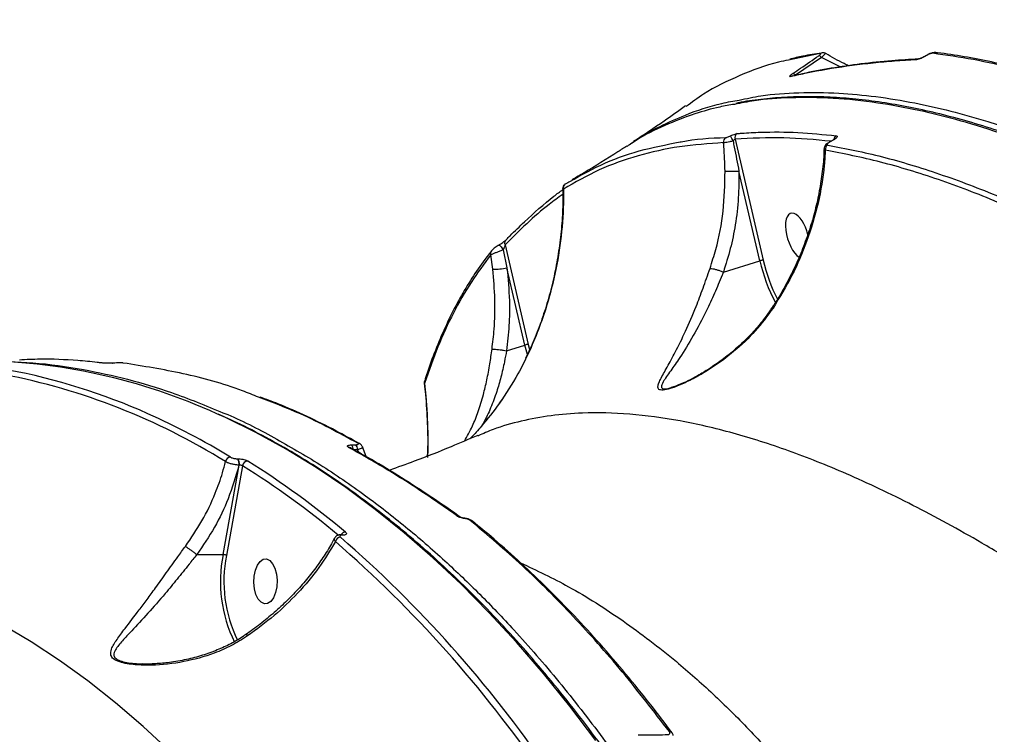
# Model space of a CAD drawing. Header units: millimetres. Extents: x -4688 to 6829, y -6350 to 4771.
# Drawn here: x 1784.1 to 1977.9, y 633.1 to 776.1 of the extents above; entities that cross this region are included whole.
import ezdxf

# ---------------------------------------------------------------- set-up
doc = ezdxf.new("R2010")
doc.units = ezdxf.units.MM
for name, color, linetype in [('DIKOM_ОБЪЕКТ', 7, 'Continuous'), ('DIKOM_РАЗМЕР_ЗОНА', 7, 'Continuous'), ('DIKOM_РАЗМЕР_ОБЪЕКТА', 7, 'Continuous')]:
    doc.layers.add(name, color=color, linetype=linetype)
doc.styles.add('style1', font='arial.ttf', dxfattribs={"width": 0.8})
doc.dimstyles.new('1-50', dxfattribs={"dimtxt": 300, "dimasz": 200, "dimexe": 100, "dimexo": 0, "dimgap": 100, "dimtad": 1, "dimtxsty": 'style1', "dimcen": 200, "dimclrd": 7, "dimclre": 7, "dimclrt": 7, "dimadec": 1, "dimazin": 2, "dimtfac": 1, "dimtmove": 0, "dimatfit": 2, "dimfxl": 0, "dimlwd": 25, "dimlwe": 18, "dimarcsym": 0})

# ---------------------------------------------------------------- blocks, each defined once
blk = doc.blocks.new('*D9')
at = {"layer": 'Defpoints', "color": 0, "transparency": 16777216}
for p in [(2285.35, 2926.08), (233.68, -3329.73), (5655.58, -3329.73)]:
    blk.add_point(p, dxfattribs=at)
at = {"layer": 'DIKOM_РАЗМЕР_ОБЪЕКТА', "color": 7, "lineweight": 18, "transparency": 16777216}
for p, q in [((2285.35, 2926.08), (5755.58, 2926.08)), ((233.68, -3329.73), (5755.58, -3329.73))]:
    blk.add_line(p, q, dxfattribs=at)
at = {"layer": 'DIKOM_РАЗМЕР_ОБЪЕКТА', "color": 7, "lineweight": 25, "transparency": 16777216}
blk.add_line((5655.58, 2726.08), (5655.58, -3129.73), dxfattribs=at)
at = {"layer": 'DIKOM_РАЗМЕР_ОБЪЕКТА', "color": 7, "transparency": 16777216}
for points in [[(5622.24, 2726.08), (5688.91, 2726.08), (5655.58, 2926.08)], [(5622.24, -3129.73), (5688.91, -3129.73), (5655.58, -3329.73)]]:
    blk.add_solid(points, dxfattribs=at)
at = {"layer": 'DIKOM_РАЗМЕР_ОБЪЕКТА', "color": 7, "transparency": 16777216, "insert": (5402.4, -130.27), "char_height": 300, "attachment_point": 5, "rotation": 90, "style": 'style1'}
blk.add_mtext('6250', dxfattribs=at)
blk = doc.blocks.new('*D10')
at = {"layer": 'Defpoints', "color": 0, "transparency": 16777216}
for p in [(2960.09, 4770.95), (741.18, -5330.34), (6729.08, -5330.34)]:
    blk.add_point(p, dxfattribs=at)
at = {"layer": 'DIKOM_РАЗМЕР_ЗОНА', "color": 7, "lineweight": 18, "transparency": 16777216}
for p, q in [((2960.09, 4770.95), (6829.08, 4770.95)), ((741.18, -5330.34), (6829.08, -5330.34))]:
    blk.add_line(p, q, dxfattribs=at)
at = {"layer": 'DIKOM_РАЗМЕР_ЗОНА', "color": 7, "lineweight": 25, "transparency": 16777216}
blk.add_line((6729.08, 4570.95), (6729.08, -5130.34), dxfattribs=at)
at = {"layer": 'DIKOM_РАЗМЕР_ЗОНА', "color": 7, "transparency": 16777216}
for points in [[(6695.74, 4570.95), (6762.41, 4570.95), (6729.08, 4770.95)], [(6695.74, -5130.34), (6762.41, -5130.34), (6729.08, -5330.34)]]:
    blk.add_solid(points, dxfattribs=at)
at = {"layer": 'DIKOM_РАЗМЕР_ЗОНА', "color": 7, "transparency": 16777216, "insert": (6475.9, -93.77), "char_height": 300, "attachment_point": 5, "rotation": 90, "style": 'style1'}
blk.add_mtext('10100', dxfattribs=at)
blk = doc.blocks.new('*D11')
at = {"layer": 'Defpoints', "color": 0, "transparency": 16777216}
for p in [(3703.08, 2652.76), (-3188.42, -47.63), (-3188.42, -4921.77)]:
    blk.add_point(p, dxfattribs=at)
at = {"layer": 'DIKOM_РАЗМЕР_ОБЪЕКТА', "color": 7, "lineweight": 18, "transparency": 16777216}
for p, q in [((3703.08, 2652.76), (3703.08, -5021.77)), ((-3188.42, -47.63), (-3188.42, -5021.77))]:
    blk.add_line(p, q, dxfattribs=at)
at = {"layer": 'DIKOM_РАЗМЕР_ОБЪЕКТА', "color": 7, "lineweight": 25, "transparency": 16777216}
blk.add_line((3503.08, -4921.77), (-2988.42, -4921.77), dxfattribs=at)
at = {"layer": 'DIKOM_РАЗМЕР_ОБЪЕКТА', "color": 7, "transparency": 16777216}
for points in [[(-2988.42, -4888.44), (-2988.42, -4955.11), (-3188.42, -4921.77)], [(3503.08, -4888.44), (3503.08, -4955.11), (3703.08, -4921.77)]]:
    blk.add_solid(points, dxfattribs=at)
at = {"layer": 'DIKOM_РАЗМЕР_ОБЪЕКТА', "color": 7, "transparency": 16777216, "insert": (4.08, -4668.6), "char_height": 300, "attachment_point": 5, "style": 'style1'}
blk.add_mtext('6900', dxfattribs=at)
blk = doc.blocks.new('*D12')
at = {"layer": 'Defpoints', "color": 0, "transparency": 16777216}
for p in [(4937.72, 2926.08), (-4688.42, -671.13), (4937.72, -6249.77)]:
    blk.add_point(p, dxfattribs=at)
at = {"layer": 'DIKOM_РАЗМЕР_ЗОНА', "color": 7, "lineweight": 18, "transparency": 16777216}
for p, q in [((4937.72, 2926.08), (4937.72, -6349.77)), ((-4688.42, -671.13), (-4688.42, -6349.77))]:
    blk.add_line(p, q, dxfattribs=at)
at = {"layer": 'DIKOM_РАЗМЕР_ЗОНА', "color": 7, "lineweight": 25, "transparency": 16777216}
blk.add_line((-4488.42, -6249.77), (4737.72, -6249.77), dxfattribs=at)
at = {"layer": 'DIKOM_РАЗМЕР_ЗОНА', "color": 7, "transparency": 16777216}
for points in [[(-4488.42, -6216.44), (-4488.42, -6283.11), (-4688.42, -6249.77)], [(4737.72, -6216.44), (4737.72, -6283.11), (4937.72, -6249.77)]]:
    blk.add_solid(points, dxfattribs=at)
at = {"layer": 'DIKOM_РАЗМЕР_ЗОНА', "color": 7, "transparency": 16777216, "insert": (124.65, -5996.6), "char_height": 300, "attachment_point": 5, "style": 'style1'}
blk.add_mtext('9650', dxfattribs=at)

msp = doc.modelspace()

# ---------------------------------------------------------------- linework, layer by layer
at = {"layer": 'DIKOM_ОБЪЕКТ', "color": 7, "linetype": 'Continuous', "lineweight": 15}
for p, q in [((1944.04, 769.235), (1937.667, 767.926)), ((1944.29, 768.472), (1939.079, 764.903)), ((1948.026, 766.557), (1944.29, 768.472)), ((1965.037, 768.752), (1965.046, 768.757)), ((1965.096, 768.776), (1965.052, 768.748)), ((1927.016, 752.111), (1932.627, 727.948)), ((1946.729, 751.981), (1945.903, 751.506)), ((1931.964, 727.822), (1927.803, 745.743)), ((1881.083, 731.022), (1885.705, 711.114)), ((1878.391, 729.784), (1877.965, 729.247)), ((1878.616, 726.147), (1878.218, 729.003)), ((1880.682, 730.032), (1881.465, 726.395)), ((1924.684, 725.567), (1931.964, 727.822)), ((1885.043, 710.988), (1881.465, 726.395)), ((1881.378, 709.853), (1885.043, 710.988)), ((1885.535, 709.123), (1885.043, 710.988)), ((1885.705, 711.114), (1885.957, 710.113)), ((1803.485, 707.405), (1802.632, 707.36)), ((1803.437, 707.406), (1803.485, 707.405)), ((1802.584, 707.361), (1802.632, 707.36)), ((1865.016, 703.319), (1864.956, 703.288)), ((1914.278, 702.495), (1914.488, 702.562)), ((1880.356, 699.969), (1879.928, 699.356)), ((1880.46, 700.116), (1880.356, 699.969)), ((1875.706, 692.837), (1875.618, 692.8)), ((1850.187, 690.452), (1850.186, 690.453)), ((1850.359, 691.02), (1851.252, 691.051)), ((1851.62, 690.077), (1850.725, 690.046)), ((1851.864, 689.497), (1851.62, 690.077)), ((1853.327, 688.689), (1852.623, 690.62)), ((1827.598, 688.26), (1827.645, 688.26)), ((1865.612, 689.14), (1865.446, 688.742)), ((1824.749, 669.095), (1827.975, 686.976)), ((1828.654, 686.851), (1825.421, 668.931)), ((1827.975, 686.976), (1827.928, 686.976)), ((1848.442, 673.059), (1848.374, 673.059)), ((1848.647, 672.976), (1848.579, 672.976)), ((1819.508, 669.095), (1824.749, 669.095)), ((1808.718, 647.29), (1809.508, 647.28))]:
    msp.add_line(p, q, dxfattribs=at)
at = {"layer": 'DIKOM_ОБЪЕКТ', "color": 7, "linetype": 'Continuous', "lineweight": 15, "flags": 128}
for points in [[(1965.046, 768.757), (1965.053, 768.76), (1965.133, 768.763)], [(1946.729, 751.981), (1946.664, 751.985), (1946.617, 751.969)], [(1945.903, 751.506), (1945.838, 751.509), (1945.795, 751.496)], [(1879.768, 730.907), (1879.827, 730.945), (1879.914, 730.933), (1880.025, 730.872), (1880.153, 730.764), (1880.29, 730.617), (1880.43, 730.439), (1880.563, 730.24), (1880.682, 730.032)], [(1899.223, 631.957), (1894.028, 638.801), (1888.733, 645.349), (1883.342, 651.596), (1877.86, 657.537), (1872.292, 663.166), (1866.642, 668.479), (1860.915, 673.472), (1855.116, 678.14), (1849.249, 682.479), (1843.32, 686.486), (1837.334, 690.157), (1831.295, 693.489), (1825.21, 696.48), (1823.51, 697.25)], [(1873.017, 676.35), (1873.043, 676.332), (1873.068, 676.279)], [(1835.224, 661.492), (1834.816, 660.485), (1834.279, 659.742), (1833.655, 659.324), (1832.996, 659.263), (1832.355, 659.565), (1831.784, 660.205), (1831.329, 661.132), (1831.026, 662.27), (1830.901, 663.528), (1830.964, 664.803), (1831.209, 665.992), (1831.617, 666.999), (1832.155, 667.742), (1832.778, 668.161), (1833.437, 668.222), (1834.078, 667.92), (1834.649, 667.279), (1835.104, 666.352), (1835.407, 665.214), (1835.532, 663.956), (1835.469, 662.681), (1835.224, 661.492)], [(1814.17, 629.716), (1808.759, 634.756), (1803.272, 639.474), (1797.713, 643.864), (1792.088, 647.923), (1786.402, 651.647), (1780.66, 655.033)]]:
    msp.add_lwpolyline(points, dxfattribs=at)
at = {"layer": 'DIKOM_ОБЪЕКТ', "color": 7, "linetype": 'Continuous', "lineweight": 15}
for centre, radius, start, end in [((1944.537, 768.538), 0.855, 97.34688, 125.48297), ((1967.004, 768.612), 0.832, 83.27657, 125.61994), ((1943.597, 767.971), 0.855, 35.85999, 79.36501), ((1963.698, 767.437), 0.723, 92.50569, 128.11954), ((1938.66, 764.018), 0.765, 101.66829, 125.65117), ((1938.382, 764.421), 0.847, 34.68852, 78.26199), ((1925.726, 751.594), 1.023, 122.03393, 189.11457), ((1852.616, 715.747), 82.309, 25.96139, 26.74564), ((1928.01, 752.397), 1.034, 123.87281, 196.08472), ((1947.786, 751.924), 1.046, 122.88757, 172.31495), ((1946.116, 750.054), 1.075, 122.00663, 185.97359), ((1925.901, 791.708), 46.004, 268.91434, 272.369), ((1893.64, 742.379), 0.935, 121.85957, 194.41102), ((1881.829, 731.403), 0.837, 122.45343, 207.0633), ((1879.082, 729.263), 0.902, 142.61238, 196.70084), ((1932.791, 725.29), 2.663, 93.5259, 108.08278), ((1965.839, 735.708), 34.781, 193.10603, 207.85056), ((1965.531, 735.61), 33.784, 193.10749, 207.20448), ((1878.799, 740.511), 14.365, 269.26706, 280.69388), ((1885.869, 708.457), 2.663, 93.5259, 108.08278), ((1774.595, 589.873), 117.993, 65.50891, 89.714), ((1759.012, 584.182), 123.928, 65.85099, 79.39352), ((1756.192, 576.871), 130.562, 58.06973, 79.08147), ((1865.793, 703.602), 0.827, 163.76278, 200.00449), ((1751.233, 566.12), 143.592, 58.50793, 65.96734), ((1849.862, 689.858), 0.677, 60.25193, 93.53778), ((1849.507, 690.144), 1.222, 355.38861, 45.8202), ((1850.399, 690.172), 1.225, 355.55721, 45.89207), ((1851.687, 690.657), 0.705, 59.6513, 93.52181), ((1826.323, 687.466), 1.099, 94.21794, 168.86886), ((1826.635, 687.328), 1.34, 344.78902, 44.08706), ((1826.682, 687.328), 1.34, 344.78902, 44.08706), ((1829.753, 686.697), 1.11, 94.3582, 172.01822), ((1737.155, 540.636), 172.484, 50.10983, 57.96228), ((1737.833, 541.064), 173.108, 49.9639, 57.95986), ((1871.671, 676.115), 0.633, 54.91461, 95.34726), ((1874.15, 675.259), 0.681, 50.56451, 93.96529), ((1848.301, 671.4), 1.167, 93.77158, 164.33085), ((1687.363, 487.414), 245.269, 34.45495, 49.01558), ((1849.246, 672.483), 1.121, 92.99196, 149.18273), ((1848.365, 672.743), 0.316, 47.40644, 87.90941), ((1848.434, 672.744), 0.315, 47.37151, 88.72812), ((1686.672, 486.974), 244.728, 34.45495, 49.01558), ((1851.891, 663.74), 27.665, 168.84008, 205.98306), ((1851.766, 663.74), 26.851, 168.85336, 205.8741), ((1913.959, 633.094), 0.618, 38.23842, 95.80972)]:
    msp.add_arc(centre, radius, start, end, dxfattribs=at)
for start_param, end_param in [(5.9781331, 8.9949192), (4.6100021, 5.9781331)]:
    msp.add_ellipse((1939.472, 732.869), major_axis=(-1.322, 4.462), ratio=0.44303, start_param=start_param, end_param=end_param, dxfattribs=at)
for points, knots in [([(1945.154, 769.249), (1945.081, 769.287), (1944.929, 769.366), (1944.682, 769.402), (1944.509, 769.401), (1944.43, 769.385), (1944.419, 769.383)], [0, 0, 0, 0, 0.3016315, 0.6258712, 0.9471354, 1, 1, 1, 1]), ([(1967.101, 769.429), (1967.05, 769.436), (1966.871, 769.464), (1966.502, 769.41), (1965.986, 769.256), (1965.452, 769.016), (1965.185, 768.836), (1965.096, 768.776)], [0, 0, 0, 0, 0.0742396, 0.2609432, 0.5745643, 0.857241, 1, 1, 1, 1]), ([(2001.388, 760.581), (2001.341, 760.6), (1999.283, 761.419), (1995.311, 762.796), (1989.486, 764.687), (1983.793, 766.276), (1978.216, 767.61), (1972.784, 768.639), (1969.081, 769.239), (1967.228, 769.417), (1967.1, 769.43)], [0, 0, 0, 0, 0.0038178, 0.1678361, 0.3319162, 0.4960612, 0.6601158, 0.8240082, 0.987848, 1, 1, 1, 1]), ([(1937.667, 767.926), (1937.014, 767.8), (1933.564, 767.131), (1927.886, 764.904), (1921.695, 761.965), (1918.381, 759.489), (1917.229, 758.628)], [0, 0, 0, 0, 0.08395037, 0.44377623, 0.80660344, 1, 1, 1, 1]), ([(1944.309, 769.345), (1943.04, 769.16), (1940.864, 768.842), (1938.797, 768.328), (1937.934, 768.114)], [0, 0, 0, 0, 0.5826906, 1, 1, 1, 1]), ([(1963.252, 768.006), (1962.884, 767.986), (1961.044, 767.888), (1956.327, 767.551), (1949.293, 766.761), (1942.844, 765.667), (1939.235, 764.866), (1938.214, 764.639)], [0, 0, 0, 0, 0.0413726, 0.2068702, 0.5379099, 0.8694287, 1, 1, 1, 1]), ([(1963.672, 768.141), (1961.89, 768.04), (1957.973, 767.817), (1952.151, 767.199), (1946.193, 766.324), (1941.651, 765.5), (1939.162, 764.893), (1938.513, 764.735)], [0, 0, 0, 0, 0.1999951, 0.43970109, 0.67840502, 0.91609451, 1, 1, 1, 1]), ([(1938.554, 765.25), (1939.077, 765.603), (1940.821, 766.778), (1942.546, 767.974), (1943.755, 768.811)], [0, 0, 0, 0, 0.29963278, 1, 1, 1, 1]), ([(1943.755, 768.811), (1943.8, 768.843), (1943.914, 768.925), (1944.067, 769.054), (1944.161, 769.168), (1944.162, 769.239), (1944.084, 769.236), (1944.04, 769.235)], [0, 0, 0, 0, 0.1207619, 0.307548, 0.5229351, 0.737447, 1, 1, 1, 1]), ([(1945.152, 769.243), (1945.154, 769.246), (1945.175, 769.275), (1945.057, 769.177), (1944.796, 768.944), (1944.504, 768.672), (1944.327, 768.506), (1944.29, 768.472)], [0, 0, 0, 0, 0.033759, 0.345443, 0.6420703, 0.9257074, 1, 1, 1, 1]), ([(1949.7, 766.801), (1949.401, 766.941), (1947.832, 767.679), (1946.353, 768.547), (1945.155, 769.249)], [0, 0, 0, 0, 0.19071594, 1, 1, 1, 1]), ([(1965.133, 768.763), (1964.98, 768.669), (1964.674, 768.48), (1964.17, 768.247), (1963.658, 768.062), (1963.393, 768.025), (1963.252, 768.006)], [0, 0, 0, 0, 0.2322168, 0.4640132, 0.7140228, 1, 1, 1, 1]), ([(1965.037, 768.753), (1965.026, 768.746), (1964.934, 768.68), (1964.696, 768.545), (1964.341, 768.369), (1963.997, 768.237), (1963.774, 768.175), (1963.666, 768.16), (1963.666, 768.16), (1963.666, 768.16)], [0, 0, 0, 0, 0.0227185, 0.1972834, 0.4062595, 0.6404838, 0.8215166, 0.9449518, 1, 1, 1, 1]), ([(1966.52, 769.288), (1966.489, 769.289), (1966.389, 769.295), (1966.146, 769.246), (1965.805, 769.124), (1965.451, 768.96), (1965.239, 768.829), (1965.133, 768.763)], [0, 0, 0, 0, 0.10435259, 0.34535876, 0.57594223, 0.78774883, 1, 1, 1, 1]), ([(2000.66, 760.474), (1997.666, 761.561), (1991.674, 763.739), (1983.014, 766.215), (1974.578, 768.159), (1969.207, 768.911), (1966.52, 769.288)], [0, 0, 0, 0, 0.2489045, 0.498243, 0.7488998, 1, 1, 1, 1]), ([(1938.214, 764.639), (1938.109, 764.624), (1937.934, 764.598), (1937.914, 764.702), (1938.044, 764.864), (1938.283, 765.063), (1938.473, 765.194), (1938.554, 765.25)], [0, 0, 0, 0, 0.3038664, 0.5023335, 0.7017042, 0.8732905, 1, 1, 1, 1]), ([(1938.496, 764.766), (1938.489, 764.764), (1938.471, 764.759), (1938.476, 764.76), (1938.48, 764.761)], [0, 0, 0, 0, 0.3908159, 1, 1, 1, 1]), ([(1906.052, 751.084), (1906.455, 751.379), (1908.338, 752.759), (1912.015, 754.743), (1917.668, 757.286), (1922.925, 759.088), (1926.705, 759.753), (1927.872, 759.958)], [0, 0, 0, 0, 0.0645633, 0.3011797, 0.5381009, 0.857448, 1, 1, 1, 1]), ([(2241.424, 513.411), (2238.802, 517.141), (2232.854, 525.603), (2223.386, 538.598), (2213.035, 552.378), (2202.494, 565.953), (2191.792, 579.286), (2181.825, 591.291), (2172.665, 601.996), (2164.333, 611.478), (2155.959, 620.754), (2146.732, 630.696), (2136.651, 641.211), (2125.723, 652.185), (2114.289, 663.22), (2102.382, 674.213), (2090.469, 684.674), (2079.055, 694.203), (2069.055, 702.134), (2059.247, 709.546), (2049.629, 716.456), (2039.357, 723.39), (2029.197, 729.792), (2019.18, 735.637), (2010.129, 740.477), (2002.033, 744.445), (1994.843, 747.681), (1987.786, 750.562), (1980.195, 753.332), (1972.133, 755.851), (1963.674, 757.964), (1955.125, 759.52), (1946.55, 760.422), (1938.349, 760.507), (1931.799, 760.056), (1928.218, 759.348), (1926.913, 759.089)], [0, 0, 0, 0, 0.024559, 0.0557119, 0.0870099, 0.1183624, 0.1499713, 0.1816364, 0.2056494, 0.2296624, 0.2537743, 0.2778862, 0.3090391, 0.3403371, 0.3716896, 0.4073091, 0.4430091, 0.4750073, 0.5070637, 0.5312096, 0.5623622, 0.5936597, 0.6250119, 0.6566455, 0.6883354, 0.7123356, 0.7363358, 0.7604348, 0.7845337, 0.8156865, 0.8469843, 0.8783367, 0.913956, 0.9496559, 0.9816539, 1, 1, 1, 1]), ([(2230.336, 530.078), (2228.815, 532.178), (2225.05, 537.376), (2218.972, 545.542), (2212.127, 554.57), (2205.244, 563.445), (2198.326, 572.177), (2191.367, 580.768), (2184.367, 589.22), (2177.323, 597.536), (2170.234, 605.718), (2163.098, 613.768), (2155.911, 621.689), (2148.681, 629.473), (2141.431, 637.096), (2134.19, 644.525), (2126.978, 651.738), (2119.8, 658.734), (2112.651, 665.515), (2105.53, 672.085), (2098.434, 678.446), (2091.361, 684.6), (2084.309, 690.549), (2077.276, 696.293), (2070.259, 701.836), (2063.261, 707.174), (2056.299, 712.295), (2049.401, 717.176), (2042.592, 721.8), (2035.879, 726.161), (2029.261, 730.262), (2022.733, 734.106), (2016.293, 737.694), (2009.939, 741.028), (2003.67, 744.107), (1997.484, 746.933), (1991.378, 749.507), (1985.353, 751.827), (1979.419, 753.889), (1973.598, 755.686), (1967.915, 757.207), (1962.378, 758.451), (1956.988, 759.418), (1951.743, 760.108), (1946.639, 760.525), (1941.678, 760.664), (1936.853, 760.536), (1932.182, 760.105), (1928.958, 759.682), (1927.335, 759.324), (1927.174, 759.288)], [0, 0, 0, 0, 0.0145662, 0.036051, 0.0574366, 0.0787475, 0.1000081, 0.1212427, 0.1424755, 0.1637262, 0.1850156, 0.206368, 0.2278077, 0.2493589, 0.2709581, 0.2924833, 0.3139021, 0.3352393, 0.3565194, 0.3777666, 0.3990054, 0.4202575, 0.4415415, 0.4628819, 0.4843028, 0.5058284, 0.5274413, 0.5490241, 0.5704877, 0.5918633, 0.6131752, 0.6344478, 0.6557054, 0.6769719, 0.6982635, 0.7196044, 0.7410184, 0.7625293, 0.7841477, 0.8057628, 0.8272763, 0.8486904, 0.8700279, 0.891311, 0.9125614, 0.9338007, 0.9550498, 0.9763231, 0.9976422, 1, 1, 1, 1]), ([(1927.872, 759.958), (1929.299, 760.259), (1933.086, 761.058), (1939.719, 761.508), (1947.39, 761.446), (1955.132, 760.721), (1962.604, 759.5), (1970.067, 757.812), (1978.327, 755.483), (1987.739, 752.252), (1998.385, 747.892), (2009.379, 742.706), (2020.702, 736.696), (2032.223, 729.935), (2043.908, 722.446), (2054.47, 715.173), (2061.209, 710.192), (2063.953, 708.163)], [0, 0, 0, 0, 0.0422041, 0.111994, 0.1819226, 0.2443555, 0.3068875, 0.3631332, 0.4194513, 0.495097, 0.5708771, 0.6468346, 0.7230612, 0.7994684, 0.8739951, 0.9486906, 1, 1, 1, 1]), ([(1926.913, 759.089), (1925.922, 758.924), (1923.186, 758.468), (1918.513, 757.092), (1912.911, 754.937), (1908.419, 752.73), (1906.072, 751.109), (1905.477, 750.698)], [0, 0, 0, 0, 0.1235894, 0.3412505, 0.6220757, 0.9042086, 1, 1, 1, 1]), ([(1917.127, 758.771), (1915.72, 757.754), (1912.359, 755.324), (1908.804, 752.99), (1906.737, 751.633)], [0, 0, 0, 0, 0.4186392, 1, 1, 1, 1]), ([(1916.037, 751.572), (1916.106, 751.587), (1918.961, 752.224), (1922.111, 752.344), (1925.184, 752.461)], [0, 0, 0, 0, 0.0241536, 1, 1, 1, 1]), ([(1925.184, 752.461), (1925.204, 752.462), (1925.278, 752.468), (1925.471, 752.518), (1925.78, 752.631), (1926.006, 752.736), (1926.118, 752.789)], [0, 0, 0, 0, 0.1085481, 0.3983774, 0.6996407, 1, 1, 1, 1]), ([(1926.118, 752.789), (1926.277, 752.863), (1926.595, 753.012), (1927.033, 753.172), (1927.301, 753.241), (1927.409, 753.253), (1927.433, 753.255)], [0, 0, 0, 0, 0.3053831, 0.6114639, 0.9125789, 1, 1, 1, 1]), ([(1927.016, 752.111), (1927.009, 752.108), (1926.974, 752.095), (1926.889, 752.038), (1926.757, 751.925), (1926.665, 751.829), (1926.619, 751.779)], [0, 0, 0, 0, 0.08044713, 0.36681778, 0.67630997, 1, 1, 1, 1]), ([(1946.161, 751.706), (1943.016, 752.012), (1936.518, 752.645), (1930.251, 752.292), (1927.016, 752.111)], [0, 0, 0, 0, 0.483877, 1, 1, 1, 1]), ([(1927.433, 753.255), (1927.743, 753.28), (1929.289, 753.401), (1933.307, 753.6), (1939.561, 753.579), (1944.664, 753.061), (1947.218, 752.802)], [0, 0, 0, 0, 0.0480633, 0.2403248, 0.6198806, 1, 1, 1, 1]), ([(1946.617, 751.969), (1946.424, 751.858), (1946.149, 751.698), (1945.873, 751.542), (1945.79, 751.495)], [0, 0, 0, 0, 0.7000469, 1, 1, 1, 1]), ([(1946.953, 752.203), (1946.954, 752.204), (1946.958, 752.209), (1946.92, 752.171), (1946.829, 752.102), (1946.721, 752.027), (1946.632, 751.979), (1946.614, 751.969)], [0, 0, 0, 0, 0.0830056, 0.3065116, 0.5572789, 0.9088617, 1, 1, 1, 1]), ([(1947.218, 752.802), (1947.288, 752.784), (1947.429, 752.749), (1947.448, 752.6), (1947.315, 752.402), (1947.064, 752.186), (1946.835, 752.046), (1946.729, 751.981)], [0, 0, 0, 0, 0.2131434, 0.4264752, 0.6306015, 0.828923, 1, 1, 1, 1]), ([(1924.717, 751.432), (1921.742, 751.227), (1915.784, 750.816), (1907.533, 748.928), (1899.75, 746.18), (1895.075, 743.492), (1892.735, 742.147)], [0, 0, 0, 0, 0.2482753, 0.4972304, 0.7482641, 1, 1, 1, 1]), ([(1893.147, 743.173), (1895.461, 744.498), (1900.097, 747.15), (1907.74, 749.956), (1913.287, 751.036), (1916.037, 751.572)], [0, 0, 0, 0, 0.3345897, 0.670094, 1, 1, 1, 1]), ([(1905.43, 750.77), (1904.83, 750.382), (1901.963, 748.531), (1898.311, 746.248), (1895.284, 744.483), (1894.498, 744.024)], [0, 0, 0, 0, 0.1639933, 0.7829124, 1, 1, 1, 1]), ([(1926.619, 751.779), (1926.396, 751.717), (1925.95, 751.592), (1925.339, 751.472), (1924.93, 751.425), (1924.77, 751.43), (1924.717, 751.432)], [0, 0, 0, 0, 0.2864811, 0.57306, 0.8569444, 1, 1, 1, 1]), ([(1925.03, 745.712), (1924.979, 747.371), (1924.921, 749.287), (1924.741, 751.179), (1924.717, 751.432)], [0, 0, 0, 0, 0.8666434, 1, 1, 1, 1]), ([(1926.619, 751.779), (1926.703, 751.366), (1927.115, 749.359), (1927.498, 747.343), (1927.803, 745.743)], [0, 0, 0, 0, 0.2060595, 1, 1, 1, 1]), ([(1944.792, 750.226), (1944.79, 749.992), (1944.771, 748.491), (1944.479, 745.671), (1943.903, 741.791), (1943.039, 737.902), (1941.926, 734.038), (1940.565, 730.24), (1938.975, 726.531), (1937.148, 722.942), (1935.625, 720.251), (1934.649, 718.812), (1934.425, 718.482)], [0, 0, 0, 0, 0.0220291, 0.1409816, 0.2599216, 0.3788382, 0.4977448, 0.6161368, 0.7328443, 0.8493591, 0.9655519, 1, 1, 1, 1]), ([(1945.798, 751.489), (1945.634, 751.391), (1945.338, 751.212), (1945.039, 750.897), (1944.844, 750.562), (1944.828, 750.328), (1944.822, 750.234)], [0, 0, 0, 0, 0.3326899, 0.6016765, 0.8397118, 1, 1, 1, 1]), ([(1945.047, 749.942), (1944.952, 749.993), (1944.809, 750.071), (1944.829, 750.187), (1944.836, 750.226)], [0, 0, 0, 0, 0.663452, 1, 1, 1, 1]), ([(1945.903, 751.506), (1945.831, 751.462), (1945.679, 751.37), (1945.511, 751.23), (1945.417, 751.102), (1945.42, 751.005), (1945.504, 750.978), (1945.546, 750.965)], [0, 0, 0, 0, 0.1798429, 0.3800928, 0.5812065, 0.7906973, 1, 1, 1, 1]), ([(1945.546, 750.965), (1949.146, 750.253), (1956.355, 748.825), (1967.852, 745.291), (1979.809, 740.812), (1988.175, 736.897), (1992.365, 734.937)], [0, 0, 0, 0, 0.248104, 0.4969539, 0.7480901, 1, 1, 1, 1]), ([(1945.047, 749.942), (1944.986, 748.927), (1944.776, 745.424), (1943.748, 739.275), (1941.542, 731.882), (1938.526, 724.799), (1935.925, 720.53), (1934.611, 718.373)], [0, 0, 0, 0, 0.0949227, 0.3276215, 0.5657318, 0.7805997, 1, 1, 1, 1]), ([(1991.797, 733.937), (1987.676, 735.867), (1979.422, 739.732), (1967.534, 744.203), (1955.985, 747.773), (1948.697, 749.218), (1945.047, 749.942)], [0, 0, 0, 0, 0.2481019, 0.4969506, 0.748088, 1, 1, 1, 1]), ([(1922.02, 726.305), (1922.419, 727.564), (1923.597, 731.272), (1924.863, 737.774), (1924.973, 743.043), (1925.03, 745.712)], [0, 0, 0, 0, 0.2022776, 0.5961151, 1, 1, 1, 1]), ([(1927.803, 745.743), (1927.794, 743.957), (1927.777, 740.365), (1927.142, 735.179), (1926.15, 730.211), (1925.174, 727.12), (1924.684, 725.567)], [0, 0, 0, 0, 0.2600931, 0.5230035, 0.7604308, 1, 1, 1, 1]), ([(1892.618, 742.255), (1892.623, 740.867), (1892.633, 738.026), (1892.315, 733.661), (1891.744, 729.206), (1890.909, 724.755), (1889.82, 720.393), (1888.486, 716.164), (1886.968, 712.126), (1885.763, 709.536), (1885.175, 708.272)], [0, 0, 0, 0, 0.1241224, 0.2540575, 0.3837909, 0.5133386, 0.6415184, 0.7642199, 0.8848471, 1, 1, 1, 1]), ([(1892.735, 742.147), (1892.655, 742.164), (1892.562, 742.184), (1892.6, 742.247), (1892.605, 742.256)], [0, 0, 0, 0, 0.8573897, 1, 1, 1, 1]), ([(1893.128, 743.161), (1893.108, 743.149), (1893.072, 743.126), (1893.039, 743.104), (1892.994, 743.072), (1892.897, 742.996), (1892.763, 742.849), (1892.621, 742.589), (1892.603, 742.381), (1892.592, 742.253)], [0, 0, 0, 0, 0.1185457, 0.2186626, 0.2715364, 0.3305633, 0.5292541, 0.7108433, 1, 1, 1, 1]), ([(1893.852, 743.581), (1893.766, 743.529), (1893.637, 743.452), (1893.525, 743.386), (1893.488, 743.364)], [0, 0, 0, 0, 0.6671984, 1, 1, 1, 1]), ([(1892.735, 742.147), (1892.738, 741.188), (1892.748, 737.787), (1892.284, 731.8), (1891.122, 725.149), (1889.616, 719.422), (1888.02, 714.638), (1886.048, 709.878), (1883.475, 704.678), (1881.241, 701.269), (1879.971, 699.333)], [0, 0, 0, 0, 0.0670618, 0.2378729, 0.4109021, 0.5192574, 0.6283007, 0.7397464, 0.8521479, 1, 1, 1, 1]), ([(1892.607, 741.091), (1891.688, 740.437), (1887.65, 737.565), (1883.945, 733.873), (1881.083, 731.022)], [0, 0, 0, 0, 0.2276304, 1, 1, 1, 1]), ([(1881.379, 732.109), (1881.614, 732.348), (1882.79, 733.543), (1885.898, 736.532), (1889.383, 739.68), (1892.024, 741.624), (1892.616, 742.06)], [0, 0, 0, 0, 0.0653002, 0.326512, 0.8490062, 1, 1, 1, 1]), ([(1879.794, 730.932), (1879.774, 730.92), (1879.622, 730.828), (1879.308, 730.617), (1878.885, 730.304), (1878.581, 730.059), (1878.425, 729.875), (1878.369, 729.809)], [0, 0, 0, 0, 0.0358718, 0.2756582, 0.5322113, 0.8318584, 1, 1, 1, 1]), ([(1879.768, 730.907), (1879.92, 731.004), (1880.222, 731.196), (1880.673, 731.518), (1881.098, 731.846), (1881.281, 732.018), (1881.379, 732.109)], [0, 0, 0, 0, 0.2322141, 0.4640078, 0.7140143, 1, 1, 1, 1]), ([(1881.083, 731.022), (1881.064, 730.932), (1881.027, 730.761), (1880.928, 730.493), (1880.817, 730.247), (1880.725, 730.101), (1880.682, 730.032)], [0, 0, 0, 0, 0.2950974, 0.5579159, 0.7906659, 1, 1, 1, 1]), ([(1878.218, 729.003), (1876.874, 727.202), (1874.185, 723.596), (1870.695, 717.425), (1867.571, 710.743), (1865.868, 705.795), (1865.016, 703.319)], [0, 0, 0, 0, 0.2489042, 0.4982426, 0.7488996, 1, 1, 1, 1]), ([(1877.965, 729.247), (1877.649, 728.855), (1876.407, 727.315), (1874.429, 724.366), (1872.033, 720.399), (1869.836, 716.169), (1867.834, 711.688), (1866.222, 707.581), (1865.359, 704.871), (1865.026, 703.824)], [0, 0, 0, 0, 0.0570069, 0.2241281, 0.3914954, 0.5590856, 0.7266732, 0.894356, 1, 1, 1, 1]), ([(1880.682, 730.032), (1880.472, 729.945), (1880.051, 729.771), (1879.4, 729.501), (1878.824, 729.262), (1878.415, 729.09), (1878.275, 729.028), (1878.218, 729.003)], [0, 0, 0, 0, 0.2097864, 0.4193879, 0.6334314, 0.8501517, 1, 1, 1, 1]), ([(1878.48, 710.164), (1878.635, 711.488), (1879.023, 714.793), (1879.155, 720.157), (1878.796, 724.143), (1878.616, 726.147)], [0, 0, 0, 0, 0.2495539, 0.6225683, 1, 1, 1, 1]), ([(1881.465, 726.395), (1881.667, 724.216), (1882.024, 720.383), (1881.932, 714.837), (1881.563, 711.519), (1881.378, 709.853)], [0, 0, 0, 0, 0.3962774, 0.6969476, 1, 1, 1, 1]), ([(1934.611, 718.373), (1933.474, 716.815), (1931.167, 713.654), (1926.875, 709.636), (1922.93, 706.724), (1919.597, 704.724), (1917.009, 703.397), (1914.69, 702.44), (1912.872, 701.944), (1911.818, 701.971), (1911.546, 702.468), (1911.713, 703.212), (1912.279, 704.481), (1913.432, 706.519), (1915.18, 709.699), (1917.156, 713.686), (1919.018, 718.046), (1920.643, 722.324), (1921.557, 724.967), (1922.02, 726.305)], [0, 0, 0, 0, 0.0827068, 0.1677677, 0.252791, 0.296321, 0.3403099, 0.3851502, 0.4167702, 0.4486928, 0.4828641, 0.5139985, 0.545839, 0.6199816, 0.6956288, 0.7852662, 0.8772514, 0.9378615, 1, 1, 1, 1]), ([(1924.678, 725.567), (1924.678, 725.567), (1924.595, 725.359), (1924.014, 723.907), (1922.905, 721.255), (1920.994, 717.109), (1918.654, 712.69), (1916.203, 708.779), (1914.112, 705.764), (1912.721, 703.797), (1912.249, 702.763), (1912.372, 702.325), (1912.773, 702.166), (1913.558, 702.252), (1914.138, 702.448), (1914.278, 702.495)], [0, 0, 0, 0, 0.0000639, 0.0167884, 0.1178796, 0.2213071, 0.3889999, 0.5615678, 0.6829877, 0.8065161, 0.88322, 0.9013821, 0.9459903, 0.9869517, 1, 1, 1, 1]), ([(1922.02, 726.305), (1922.038, 726.306), (1922.123, 726.307), (1922.363, 726.285), (1922.824, 726.195), (1923.439, 726.026), (1924.093, 725.809), (1924.483, 725.648), (1924.678, 725.567)], [0, 0, 0, 0, 0.0396109, 0.1815929, 0.3861952, 0.5907969, 0.7953985, 1, 1, 1, 1]), ([(1924.684, 725.567), (1924.683, 725.567), (1924.681, 725.566), (1924.679, 725.567), (1924.678, 725.567)], [0, 0, 0, 0, 0.5374136, 1, 1, 1, 1]), ([(1934.407, 718.496), (1934.011, 717.896), (1933.042, 716.426), (1931.234, 714.219), (1929.006, 711.849), (1926.488, 709.584), (1923.883, 707.572), (1921.343, 705.877), (1919.115, 704.586), (1917.255, 703.645), (1915.827, 703.018), (1914.859, 702.646), (1914.425, 702.523), (1914.283, 702.482)], [0, 0, 0, 0, 0.0792592, 0.1940897, 0.3143555, 0.4392102, 0.5701406, 0.6813941, 0.7832654, 0.8658123, 0.926083, 0.9757556, 1, 1, 1, 1]), ([(1934.611, 718.373), (1934.596, 718.383), (1934.537, 718.419), (1934.462, 718.463), (1934.47, 718.454), (1934.474, 718.45)], [0, 0, 0, 0, 0.1623398, 0.6218203, 1, 1, 1, 1]), ([(1872.996, 691.798), (1873.534, 692.754), (1874.51, 694.486), (1875.755, 697.665), (1876.708, 700.768), (1877.464, 703.992), (1878.034, 707.056), (1878.338, 709.174), (1878.48, 710.164)], [0, 0, 0, 0, 0.2213684, 0.4011916, 0.5846518, 0.7265921, 0.8721554, 1, 1, 1, 1]), ([(1881.374, 709.853), (1881.374, 709.853), (1881.245, 709.11), (1880.906, 707.299), (1880.27, 704.535), (1879.368, 701.407), (1878.22, 698.38), (1877.163, 696.051), (1876.473, 694.951), (1876.293, 694.664)], [0, 0, 0, 0, 0.0000558, 0.120614, 0.2962396, 0.4721142, 0.6963177, 0.920822, 1, 1, 1, 1]), ([(1878.48, 710.164), (1878.488, 710.165), (1878.515, 710.168), (1878.625, 710.173), (1878.907, 710.162), (1879.435, 710.116), (1880.072, 710.043), (1880.756, 709.952), (1881.168, 709.886), (1881.374, 709.853)], [0, 0, 0, 0, 0.0322451, 0.1001891, 0.2801521, 0.4601145, 0.6400763, 0.8200382, 1, 1, 1, 1]), ([(1881.378, 709.853), (1881.377, 709.853), (1881.376, 709.853), (1881.374, 709.853), (1881.374, 709.853)], [0, 0, 0, 0, 0.8181962, 1, 1, 1, 1]), ([(1777.464, 707.83), (1780.553, 707.754), (1787.024, 707.595), (1796.434, 706.277), (1805.682, 704.243), (1814.993, 701.484), (1821.307, 698.87), (1824.721, 697.456)], [0, 0, 0, 0, 0.19445795, 0.40729538, 0.59363177, 0.78028305, 1, 1, 1, 1]), ([(1800.577, 707.393), (1800.253, 707.432), (1798.631, 707.626), (1794.474, 708.006), (1789.27, 708.261), (1785.44, 708.054), (1784.071, 707.979)], [0, 0, 0, 0, 0.0578234, 0.2891276, 0.74576, 1, 1, 1, 1]), ([(1802.632, 707.36), (1802.485, 707.354), (1802.192, 707.342), (1801.691, 707.339), (1801.223, 707.348), (1800.831, 707.367), (1800.66, 707.385), (1800.577, 707.393)], [0, 0, 0, 0, 0.2064329, 0.4133682, 0.6142245, 0.8134774, 1, 1, 1, 1]), ([(1803.437, 707.406), (1803.238, 707.395), (1802.953, 707.379), (1802.669, 707.366), (1802.584, 707.362)], [0, 0, 0, 0, 0.7000108, 1, 1, 1, 1]), ([(1804.825, 707.389), (1804.781, 707.394), (1804.68, 707.405), (1804.443, 707.417), (1804.131, 707.422), (1803.788, 707.418), (1803.586, 707.409), (1803.485, 707.405)], [0, 0, 0, 0, 0.14878825, 0.348726, 0.5573402, 0.77907562, 1, 1, 1, 1]), ([(1831.847, 700.54), (1830.768, 700.982), (1825.786, 703.019), (1816.771, 705.468), (1808.811, 706.748), (1804.825, 707.389)], [0, 0, 0, 0, 0.1213533, 0.5600009, 1, 1, 1, 1]), ([(1864.977, 703.686), (1864.961, 703.639), (1864.92, 703.523), (1864.941, 703.376), (1864.954, 703.288)], [0, 0, 0, 0, 0.405309, 1, 1, 1, 1]), ([(1864.946, 703.286), (1865.029, 702.556), (1865.326, 699.946), (1865.547, 695.332), (1865.678, 691.123), (1865.603, 688.812), (1865.592, 688.484)], [0, 0, 0, 0, 0.1514204, 0.5407654, 0.9349311, 1, 1, 1, 1]), ([(1865.016, 703.319), (1865.096, 702.472), (1865.401, 699.252), (1865.682, 694.43), (1865.62, 690.39), (1865.596, 688.801)], [0, 0, 0, 0, 0.1781114, 0.6765725, 1, 1, 1, 1]), ([(1851.644, 691.361), (1847.849, 693.426), (1841.31, 696.985), (1834.644, 699.49), (1831.847, 700.54)], [0, 0, 0, 0, 0.5803924, 1, 1, 1, 1]), ([(1851.91, 691.31), (1850.379, 692.169), (1846.938, 694.099), (1841.533, 696.724), (1836.478, 698.975), (1833.337, 700.142), (1832.149, 700.583)], [0, 0, 0, 0, 0.23519212, 0.52861482, 0.82172759, 1, 1, 1, 1]), ([(1879.971, 699.333), (1878.788, 697.765), (1876.997, 695.394), (1874.924, 693.109), (1874.149, 692.334), (1874.068, 692.253)], [0, 0, 0, 0, 0.6356296, 0.9617583, 1, 1, 1, 1]), ([(1991.984, 288.866), (1991.977, 290.887), (1991.957, 296.746), (1991.799, 306.441), (1991.457, 317.94), (1990.95, 329.416), (1990.281, 340.861), (1989.451, 352.266), (1988.46, 363.623), (1987.309, 374.923), (1985.999, 386.158), (1984.53, 397.318), (1982.904, 408.397), (1981.121, 419.385), (1979.184, 430.274), (1977.094, 441.056), (1974.852, 451.723), (1972.46, 462.267), (1969.92, 472.68), (1967.233, 482.955), (1964.402, 493.083), (1961.428, 503.056), (1958.314, 512.868), (1955.063, 522.511), (1951.676, 531.978), (1948.157, 541.262), (1944.507, 550.355), (1940.729, 559.251), (1936.827, 567.943), (1932.803, 576.425), (1928.66, 584.69), (1924.401, 592.732), (1920.03, 600.545), (1915.549, 608.123), (1910.962, 615.461), (1906.272, 622.552), (1901.483, 629.391), (1896.599, 635.974), (1891.622, 642.295), (1886.557, 648.349), (1881.408, 654.132), (1876.178, 659.639), (1870.871, 664.867), (1865.491, 669.81), (1860.043, 674.466), (1854.53, 678.83), (1848.957, 682.9), (1843.328, 686.671), (1837.648, 690.146), (1831.919, 693.298), (1827.3, 695.636), (1824.579, 696.813), (1823.797, 697.152)], [0, 0, 0, 0, 0.010755, 0.031188, 0.0516214, 0.0720549, 0.0924885, 0.1129222, 0.133356, 0.15379, 0.1742242, 0.1946585, 0.2150931, 0.235528, 0.2559631, 0.2763985, 0.2968343, 0.3172704, 0.337707, 0.3581439, 0.3785813, 0.3990192, 0.4194576, 0.4398965, 0.4603359, 0.4807759, 0.5012165, 0.5216577, 0.5420995, 0.5625418, 0.5829848, 0.6034283, 0.6238724, 0.644317, 0.664762, 0.6852074, 0.705653, 0.7260988, 0.7465444, 0.7669897, 0.7874344, 0.8078782, 0.8283207, 0.8487615, 0.8692003, 0.8896364, 0.9100693, 0.9304985, 0.9509233, 0.9713433, 0.991758, 1, 1, 1, 1]), ([(1824.721, 697.456), (1824.838, 697.41), (1828.265, 696.069), (1834.742, 692.652), (1844.133, 687.227), (1852.898, 681.218), (1861.218, 674.765), (1868.823, 668.165), (1876.043, 661.254), (1883.671, 653.278), (1891.906, 643.779), (1900.41, 632.853), (1908.421, 621.488), (1915.674, 610.203), (1922.423, 598.762), (1928.475, 587.647), (1934.109, 576.486), (1939.94, 564.075), (1946.075, 549.86), (1952.395, 533.69), (1958.32, 516.903), (1963.833, 499.53), (1968.876, 481.77), (1973.434, 463.678), (1977.111, 447.259), (1979.158, 436.74), (1979.991, 432.456)], [0, 0, 0, 0, 0.001664, 0.0486624, 0.0933106, 0.1380474, 0.1779889, 0.2179938, 0.253977, 0.2900066, 0.3385709, 0.3872495, 0.4318977, 0.4766345, 0.516576, 0.5565809, 0.5925641, 0.6285936, 0.676988, 0.7254683, 0.7740623, 0.8228282, 0.8717098, 0.9193883, 0.9671748, 1, 1, 1, 1]), ([(2140.308, 521.345), (2136.347, 526.161), (2128.415, 535.806), (2116.327, 549.773), (2104.117, 563.351), (2092.515, 575.706), (2081.561, 586.916), (2071.282, 597.046), (2060.962, 606.828), (2050.628, 616.228), (2040.277, 625.245), (2029.953, 633.835), (2019.668, 641.981), (2010.025, 649.227), (2001.028, 655.641), (1992.666, 661.302), (1984.412, 666.585), (1976.638, 671.264), (1969.35, 675.381), (1962.525, 678.995), (1955.818, 682.3), (1947.465, 686.095), (1937.618, 690.011), (1926.521, 693.549), (1915.92, 696.002), (1905.871, 697.346), (1897.36, 697.541), (1890.207, 696.948), (1884.274, 695.838), (1879.421, 694.485), (1876.697, 693.277), (1875.706, 692.837)], [0, 0, 0, 0, 0.0400415, 0.0801814, 0.1204455, 0.1608101, 0.1942546, 0.2278561, 0.2615166, 0.2954831, 0.3295109, 0.3638503, 0.3982539, 0.4328247, 0.4618107, 0.4907968, 0.5199417, 0.5490865, 0.5743514, 0.5996162, 0.6249878, 0.6503593, 0.6962014, 0.7423804, 0.7887231, 0.8352725, 0.8819884, 0.9148864, 0.9479393, 0.9810506, 1, 1, 1, 1]), ([(1875.666, 692.932), (1873.886, 692.167), (1869.618, 690.334), (1863.707, 688.006), (1859.613, 686.537), (1857.946, 685.939)], [0, 0, 0, 0, 0.2976939, 0.7140227, 1, 1, 1, 1]), ([(1849.82, 690.535), (1849.745, 690.584), (1849.595, 690.682), (1849.577, 690.82), (1849.723, 690.928), (1849.997, 690.998), (1850.244, 691.013), (1850.359, 691.02)], [0, 0, 0, 0, 0.2131431, 0.4264747, 0.630601, 0.8289228, 1, 1, 1, 1]), ([(1871.612, 676.745), (1871.262, 676.995), (1869.509, 678.248), (1864.99, 681.371), (1858.063, 685.865), (1852.569, 688.977), (1849.82, 690.535)], [0, 0, 0, 0, 0.0480628, 0.24032253, 0.61987941, 1, 1, 1, 1]), ([(1872.034, 676.631), (1871.926, 676.711), (1869.804, 678.275), (1865.672, 681.067), (1859.649, 684.963), (1854.484, 688.082), (1851.339, 689.795), (1850.187, 690.423)], [0, 0, 0, 0, 0.01478392, 0.29001824, 0.56566778, 0.84085183, 1, 1, 1, 1]), ([(1851.252, 691.051), (1851.329, 691.056), (1851.494, 691.067), (1851.677, 691.112), (1851.779, 691.182), (1851.777, 691.269), (1851.688, 691.33), (1851.644, 691.361)], [0, 0, 0, 0, 0.1798431, 0.3800933, 0.581207, 0.7906976, 1, 1, 1, 1]), ([(1852.59, 690.609), (1852.598, 690.568), (1852.616, 690.476), (1852.377, 690.315), (1852.017, 690.175), (1851.727, 690.104), (1851.62, 690.077)], [0, 0, 0, 0, 0.2390365, 0.5335776, 0.8281899, 1, 1, 1, 1]), ([(1852.594, 690.609), (1852.585, 690.648), (1852.55, 690.792), (1852.395, 690.991), (1852.21, 691.168), (1852.081, 691.237), (1852.031, 691.263)], [0, 0, 0, 0, 0.12954827, 0.47066651, 0.79632111, 1, 1, 1, 1]), ([(1826.243, 688.563), (1826.307, 688.529), (1826.437, 688.461), (1826.733, 688.371), (1827.063, 688.302), (1827.365, 688.265), (1827.531, 688.262), (1827.598, 688.26)], [0, 0, 0, 0, 0.2142855, 0.4284468, 0.6429085, 0.8577318, 1, 1, 1, 1]), ([(1827.645, 688.26), (1827.743, 688.258), (1827.991, 688.252), (1828.441, 688.198), (1828.934, 688.095), (1829.377, 687.958), (1829.572, 687.855), (1829.669, 687.803)], [0, 0, 0, 0, 0.1407799, 0.3552888, 0.5700297, 0.7849624, 1, 1, 1, 1]), ([(1817.229, 670.746), (1818.37, 672.414), (1820.68, 675.791), (1823.047, 680.806), (1824.488, 684.814), (1825.048, 686.935), (1825.245, 687.678)], [0, 0, 0, 0, 0.3181952, 0.6439666, 0.8752526, 1, 1, 1, 1]), ([(1827.928, 686.976), (1827.271, 684.721), (1826.035, 680.48), (1823.137, 674.439), (1820.727, 670.89), (1819.508, 669.095)], [0, 0, 0, 0, 0.3593328, 0.6759021, 1, 1, 1, 1]), ([(1827.928, 686.976), (1827.797, 686.984), (1827.467, 687.005), (1826.869, 687.1), (1826.216, 687.261), (1825.63, 687.463), (1825.373, 687.607), (1825.245, 687.678)], [0, 0, 0, 0, 0.1423848, 0.3572676, 0.5716759, 0.7857475, 1, 1, 1, 1]), ([(1828.654, 686.851), (1828.621, 686.865), (1828.556, 686.894), (1828.407, 686.931), (1828.241, 686.959), (1828.091, 686.974), (1828.008, 686.976), (1827.975, 686.976)], [0, 0, 0, 0, 0.2150723, 0.4300552, 0.6448103, 0.8592725, 1, 1, 1, 1]), ([(1873.068, 676.279), (1872.894, 676.304), (1872.547, 676.355), (1872.062, 676.503), (1871.762, 676.643), (1871.64, 676.726), (1871.612, 676.745)], [0, 0, 0, 0, 0.3053848, 0.6114671, 0.9125837, 1, 1, 1, 1]), ([(1873.014, 676.353), (1872.979, 676.356), (1872.83, 676.37), (1872.57, 676.424), (1872.297, 676.506), (1872.128, 676.578), (1872.046, 676.625), (1872.042, 676.628), (1872.04, 676.629)], [0, 0, 0, 0, 0.08404489, 0.35605031, 0.58910462, 0.78277139, 0.93038242, 1, 1, 1, 1]), ([(1874.567, 675.785), (1874.509, 675.833), (1874.307, 676), (1873.861, 676.18), (1873.368, 676.312), (1873.081, 676.339), (1873.017, 676.345)], [0, 0, 0, 0, 0.14210792, 0.50129623, 0.88839712, 1, 1, 1, 1]), ([(1874.103, 675.938), (1874.08, 675.955), (1873.996, 676.018), (1873.779, 676.121), (1873.438, 676.226), (1873.191, 676.261), (1873.068, 676.279)], [0, 0, 0, 0, 0.1085438, 0.3983746, 0.6996392, 1, 1, 1, 1]), ([(1913.897, 633.708), (1910.773, 637.773), (1904.516, 645.913), (1894.696, 656.913), (1884.583, 667.089), (1877.6, 672.986), (1874.103, 675.938)], [0, 0, 0, 0, 0.2482771, 0.497233, 0.7482654, 1, 1, 1, 1]), ([(1914.432, 633.465), (1913.019, 635.346), (1909.966, 639.406), (1905.166, 645.325), (1900.066, 651.277), (1894.89, 656.935), (1889.644, 662.309), (1884.318, 667.397), (1879.294, 671.905), (1876.016, 674.582), (1874.566, 675.765)], [0, 0, 0, 0, 0.1130288, 0.244048, 0.374913, 0.5053842, 0.6355173, 0.7657842, 0.8964702, 1, 1, 1, 1]), ([(1848.377, 673.053), (1848.337, 673.055), (1848.083, 673.064), (1847.69, 672.981), (1847.24, 672.731), (1847.089, 672.477), (1847.032, 672.38)], [0, 0, 0, 0, 0.0734153, 0.4671227, 0.797823, 1, 1, 1, 1]), ([(1848.579, 672.976), (1848.492, 672.971), (1848.318, 672.963), (1848.151, 672.897), (1848.078, 672.799), (1848.103, 672.682), (1848.187, 672.601), (1848.224, 672.564)], [0, 0, 0, 0, 0.2039663, 0.4080118, 0.6135217, 0.826536, 1, 1, 1, 1]), ([(1848.614, 673.071), (1848.615, 673.071), (1848.62, 673.073), (1848.561, 673.061), (1848.481, 673.06), (1848.442, 673.059)], [0, 0, 0, 0, 0.1809307, 0.5970572, 1, 1, 1, 1]), ([(1849.188, 673.602), (1849.245, 673.547), (1849.373, 673.423), (1849.411, 673.245), (1849.297, 673.096), (1849.043, 672.995), (1848.779, 672.982), (1848.647, 672.976)], [0, 0, 0, 0, 0.1741801, 0.389583, 0.5958005, 0.7978792, 1, 1, 1, 1]), ([(1829.636, 652.833), (1828.585, 652.17), (1826.468, 650.833), (1822.217, 649.005), (1816.859, 647.516), (1811.475, 646.926), (1807.685, 647.008), (1805.556, 647.268), (1804.003, 647.621), (1802.785, 648.203), (1802.191, 649.095), (1802.428, 650.382), (1803.509, 652.125), (1805.39, 654.644), (1807.468, 657.335), (1809.553, 660.122), (1811.353, 662.575), (1813.402, 665.421), (1815.419, 668.254), (1816.727, 670.054), (1817.229, 670.746)], [0, 0, 0, 0, 0.0563553, 0.113614, 0.210372, 0.309985, 0.3619812, 0.3883029, 0.4153394, 0.4457393, 0.4741002, 0.5167989, 0.5802339, 0.6452969, 0.7405621, 0.7894789, 0.8388462, 0.8993621, 0.9613629, 1, 1, 1, 1]), ([(1817.229, 670.746), (1817.249, 670.733), (1817.326, 670.681), (1817.544, 670.531), (1817.943, 670.249), (1818.483, 669.859), (1819.036, 669.451), (1819.347, 669.215), (1819.503, 669.096)], [0, 0, 0, 0, 0.0380911, 0.1491952, 0.3618972, 0.5745983, 0.7872992, 1, 1, 1, 1]), ([(1846.992, 672.386), (1846.736, 671.895), (1846.002, 670.482), (1844.505, 668.161), (1842.535, 665.447), (1840.321, 662.791), (1837.904, 660.228), (1835.307, 657.775), (1832.534, 655.473), (1830.584, 653.954), (1829.529, 653.258), (1829.488, 653.231)], [0, 0, 0, 0, 0.0706924, 0.2033067, 0.3361969, 0.4693648, 0.60222, 0.7334944, 0.8644239, 0.9948453, 1, 1, 1, 1]), ([(1847.177, 671.715), (1846.142, 669.971), (1844.044, 666.435), (1839.847, 661.467), (1835.064, 656.825), (1831.46, 654.174), (1829.636, 652.833)], [0, 0, 0, 0, 0.25360714, 0.51397552, 0.75397276, 1, 1, 1, 1]), ([(1847.177, 671.715), (1847.116, 671.808), (1846.978, 672.015), (1846.935, 672.245), (1847.014, 672.343), (1847.031, 672.364)], [0, 0, 0, 0, 0.38890252, 0.87094192, 1, 1, 1, 1]), ([(1819.503, 669.096), (1819.502, 669.096), (1818.986, 668.448), (1817.657, 666.777), (1815.542, 664.136), (1812.767, 660.778), (1809.672, 657.235), (1806.81, 654.19), (1804.601, 651.849), (1803.269, 650.268), (1802.802, 649.082), (1803.224, 648.318), (1803.947, 647.949), (1804.808, 647.668), (1805.889, 647.453), (1807.325, 647.285), (1808.297, 647.289), (1808.718, 647.29)], [0, 0, 0, 0, 0.00005, 0.0590076, 0.1525629, 0.2483849, 0.396549, 0.5490578, 0.6466121, 0.7457515, 0.8083722, 0.8483657, 0.8819781, 0.8911949, 0.9294799, 0.9694723, 1, 1, 1, 1]), ([(1819.508, 669.095), (1819.507, 669.095), (1819.505, 669.095), (1819.503, 669.096), (1819.503, 669.096)], [0, 0, 0, 0, 0.6153709, 1, 1, 1, 1]), ([(1825.421, 668.931), (1825.412, 668.937), (1825.393, 668.949), (1825.335, 668.979), (1825.232, 669.02), (1825.072, 669.061), (1824.902, 669.089), (1824.8, 669.093), (1824.749, 669.095)], [0, 0, 0, 0, 0.0702026, 0.1414141, 0.3560617, 0.5707081, 0.7853541, 1, 1, 1, 1]), ([(1884.177, 667.471), (1887.391, 665.942), (1894.319, 662.646), (1904.706, 656.009), (1914.295, 648.716), (1922.639, 641.337), (1929.818, 634.25), (1936.847, 626.543), (1943.735, 618.202), (1950.454, 609.25), (1957.003, 599.678), (1963.353, 589.521), (1969.268, 579.181), (1974.756, 568.761), (1979.674, 558.665), (1984.25, 548.552), (1988.503, 538.46), (1992.583, 528.064), (1997.312, 515.077), (2002.559, 499.314), (2006.128, 486.677), (2007.915, 480.348)], [0, 0, 0, 0, 0.0606779, 0.1308069, 0.2012497, 0.2508345, 0.3005066, 0.3505588, 0.4006998, 0.4513616, 0.5021143, 0.5532564, 0.6044908, 0.6502628, 0.6961004, 0.7376411, 0.7791817, 0.8209179, 0.862654, 0.9312181, 1, 1, 1, 1]), ([(1829.474, 653.246), (1829.232, 653.067), (1828.229, 652.324), (1826.26, 651.233), (1823.549, 649.964), (1820.58, 648.909), (1817.383, 648.074), (1814.231, 647.516), (1811.327, 647.263), (1809.548, 647.203), (1808.731, 647.25), (1808.721, 647.251)], [0, 0, 0, 0, 0.0405737, 0.1684897, 0.3038969, 0.4468539, 0.5967058, 0.7542013, 0.8825855, 0.998569, 1, 1, 1, 1]), ([(1829.636, 652.833), (1829.615, 652.873), (1829.553, 652.99), (1829.478, 653.16), (1829.49, 653.197), (1829.497, 653.219)], [0, 0, 0, 0, 0.1827868, 0.5309523, 1, 1, 1, 1]), ([(1907.68, 633.086), (1908.266, 633.084), (1910.222, 633.078), (1912.177, 633.101), (1913.547, 633.118)], [0, 0, 0, 0, 0.2996328, 1, 1, 1, 1]), ([(1913.547, 633.118), (1913.598, 633.12), (1913.729, 633.128), (1913.905, 633.189), (1914.017, 633.315), (1914.026, 633.498), (1913.943, 633.634), (1913.897, 633.708)], [0, 0, 0, 0, 0.1207619, 0.307548, 0.5229351, 0.737447, 1, 1, 1, 1]), ([(1914.691, 632.952), (1914.671, 633.032), (1914.621, 633.229), (1914.501, 633.385), (1914.431, 633.478)], [0, 0, 0, 0, 0.4110905, 1, 1, 1, 1])]:
    msp.add_open_spline(points, degree=3, knots=knots, dxfattribs=at)

# ---------------------------------------------------------------- dimensions: what is measured, and where the dimension line sits
at = {"layer": 'DIKOM_РАЗМЕР_ЗОНА'}
dim = msp.add_linear_dim(base=(6729.076, -5330.338), p1=(2960.09, 4770.953), p2=(741.185, -5330.338), angle=90, text='10100', dimstyle='1-50', dxfattribs=at)
dim.commit()
dim.dimension.update_dxf_attribs({"geometry": '*D10', "text_midpoint": (6729.076, -93.775), "dimtype": 160})
dim = msp.add_linear_dim(base=(4937.725, -6249.775), p1=(-4688.422, -671.127), p2=(4937.725, 2926.075), text='9650', dimstyle='1-50', dxfattribs=at)
dim.commit()
dim.dimension.update_dxf_attribs({"geometry": '*D12', "text_midpoint": (124.651, -6249.775), "dimtype": 160})
at = {"layer": 'DIKOM_РАЗМЕР_ОБЪЕКТА'}
dim = msp.add_linear_dim(base=(5655.576, -3329.729), p1=(2285.35, 2926.075), p2=(233.685, -3329.729), angle=90, text='6250', dimstyle='1-50', dxfattribs=at)
dim.commit()
dim.dimension.update_dxf_attribs({"geometry": '*D9', "text_midpoint": (5655.576, -130.275), "dimtype": 160})
dim = msp.add_linear_dim(base=(-3188.422, -4921.775), p1=(3703.085, 2652.764), p2=(-3188.422, -47.627), text='6900', dimstyle='1-50', dxfattribs=at)
dim.commit()
dim.dimension.update_dxf_attribs({"geometry": '*D11', "text_midpoint": (4.076, -4921.775), "dimtype": 160})

doc.saveas('drawing.dxf')
